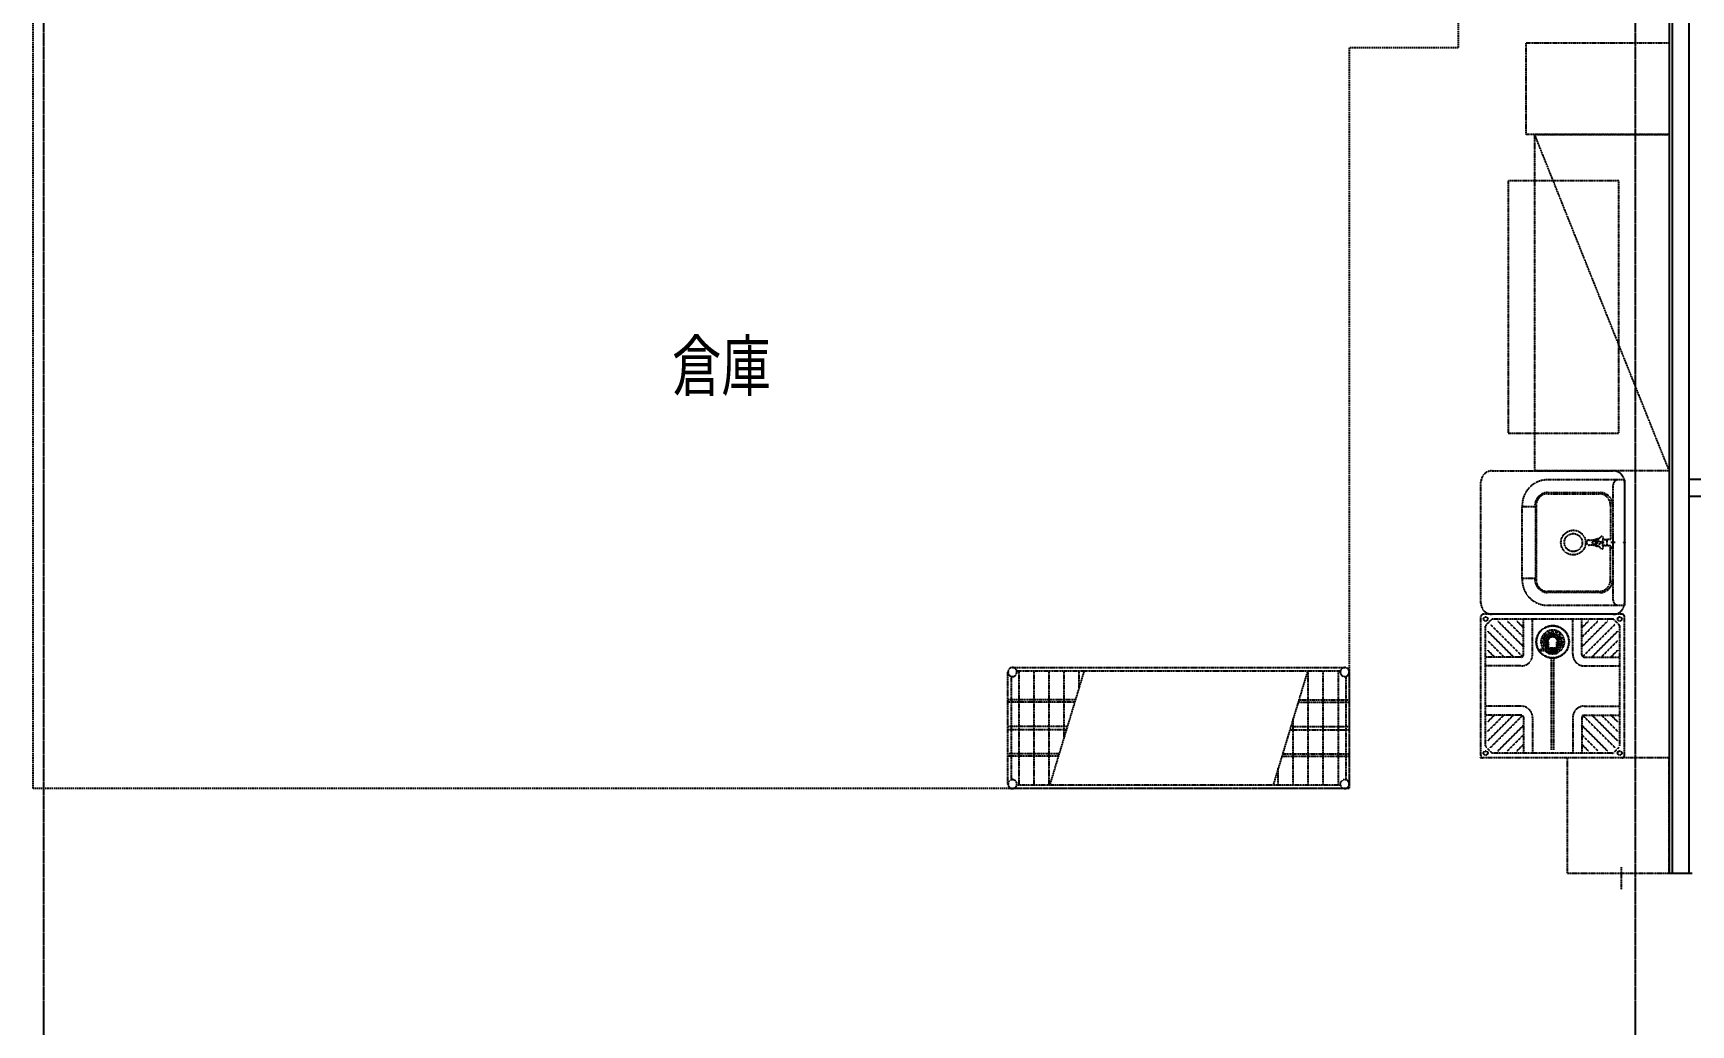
# Model space of a CAD drawing. Header units: millimetres. Extents: x 0 to 181737, y 0 to 59400.
# Drawn here: x 114652 to 122046, y 21049 to 25472 of the extents above; entities that cross this region are included whole.
import ezdxf
from ezdxf.enums import TextEntityAlignment as Align

# ---------------------------------------------------------------- set-up
doc = ezdxf.new("R2010")
doc.units = ezdxf.units.MM
doc.header["$LTSCALE"] = 0.2
for name, pattern in [('CENTER', [50.8, 31.75, -6.35, 6.35, -6.35]), ('HIDDEN', [9.525, 6.35, -3.175]), ('HIDDEN2', [0.1875, 0.125, -0.0625])]:
    doc.linetypes.add(name, pattern=pattern)
for name, color, linetype in [('A_室名', 8, 'Continuous'), ('A_建築', 8, 'Continuous'), ('A_建築（什器）', 8, 'Continuous'), ('A_建築（軽鉄下地）', 8, 'Continuous')]:
    doc.layers.add(name, color=color, linetype=linetype)
doc.layers.add('A_通芯', color=8, linetype='CENTER', plot=False)
doc.styles.add('MUSER', font='SIMPLEX.shx', dxfattribs={"height": 300, "bigfont": 'BIGFONT.shx'})
doc.styles.get("Standard").update_dxf_attribs({"font": 'simplex.shx', "width": 0.8, "bigfont": 'extfont2.shx'})

msp = doc.modelspace()

# ---------------------------------------------------------------- linework, layer by layer
at = {"layer": 'A_建築'}
for p, q in [((121950, 28572.5), (121950, 21725)), ((121950, 21725), (122052.5, 21725))]:
    msp.add_line(p, q, dxfattribs=at)
at = {"layer": 'A_建築', "linetype": 'HIDDEN', "ltscale": 5}
msp.add_lwpolyline([(114652.49, 25791.31), (118662.5, 25791.31), (118662.5, 27472.64), (121008.5, 27472.64), (121008.5, 25406.36), (120522.5, 25406.36), (120522.5, 22102.36), (114652.49, 22102.36)], close=True, dxfattribs=at)
at = {"layer": 'A_建築（什器）', "color": 8, "linetype": 'HIDDEN2', "ltscale": 50}
for p, q in [((121950, 23520), (121350, 25020)), ((121160, 23520), (121700, 23520)), ((121110, 22930), (121110, 23470)), ((121750, 23480), (121408, 23480)), ((121699, 23455.03), (121699, 22945)), ((121750, 23480), (121750, 22920)), ((121750, 23470), (121750, 22930)), ((121294, 23366), (121294, 23360)), ((121351, 23366), (121351, 23360)), ((121356, 23366), (121356, 23200)), ((121408, 23423), (121641, 23423)), ((121408, 23418), (121636, 23418)), ((121688, 23366), (121688, 23215.23)), ((121291.99, 23360), (121291.99, 23040)), ((121353.83, 23360), (121291.99, 23360)), ((121353.83, 23360), (121353.83, 23040)), ((121628.98, 23217.5), (121636.62, 23217.5)), ((121645.31, 23225.95), (121634.92, 23215.85)), ((121655.31, 23220.17), (121651.75, 23206.13)), ((121690.08, 23218.16), (121689.95, 23217.67)), ((121698, 23225), (121699, 23225)), ((121699, 23225), (121699, 23175)), ((121356, 23200), (121356, 23034)), ((121610.36, 23205.77), (121624.3, 23209.71)), ((121610.36, 23194.22), (121624.3, 23190.28)), ((121629.07, 23207.07), (121614.93, 23192.93)), ((121614.93, 23207.07), (121629.07, 23192.93)), ((121622.03, 23209.07), (121625.85, 23215.69)), ((121625.85, 23184.3), (121622.03, 23190.92)), ((121636.62, 23182.5), (121628.98, 23182.5)), ((121645.31, 23174.05), (121634.92, 23184.15)), ((121655.31, 23179.81), (121651.76, 23193.86)), ((121652.34, 23208.43), (121656.16, 23201.8)), ((121656.16, 23198.19), (121652.34, 23191.57)), ((121662.37, 23213.05), (121671, 23213.05)), ((121662.37, 23186.95), (121671, 23186.95)), ((121671, 23213.75), (121671, 23186.25)), ((121672, 23214.75), (121686.1, 23214.75)), ((121686.1, 23185.25), (121672, 23185.25)), ((121688, 23034), (121688, 23184.77)), ((121709, 23200), (121689, 23200)), ((121689.95, 23182.33), (121690.08, 23181.84)), ((121698, 23175), (121699, 23175)), ((121699, 23210), (121699, 23190)), ((121354, 23040), (121291.99, 23040)), ((121294, 23040), (121294, 23034)), ((121351, 23040), (121351, 23034)), ((121636, 22982), (121408, 22982)), ((121641, 22977), (121408, 22977)), ((121110, 22250), (121110, 22870)), ((121740, 22880), (121120, 22880)), ((121740, 22880), (121120, 22880)), ((121133.34, 22832.63), (121157.37, 22856.66)), ((121700, 22880), (121160, 22880)), ((121696.98, 22859), (121163.02, 22859)), ((121185.46, 22849.79), (121300, 22735.25)), ((121227.89, 22849.79), (121300, 22777.68)), ((121270.31, 22849.79), (121300, 22820.11)), ((121300, 22699.5), (121300, 22859)), ((121340.08, 22700), (121340.08, 22856.57)), ((121750, 22920), (121408, 22920)), ((121519.92, 22700), (121519.92, 22856.57)), ((121560, 22699.5), (121560, 22859)), ((121674.54, 22849.79), (121560, 22735.25)), ((121632.11, 22849.79), (121560, 22777.68)), ((121589.69, 22849.79), (121560, 22820.11)), ((121702.63, 22856.66), (121726.66, 22832.63)), ((121702.63, 22856.66), (121726.66, 22832.63)), ((121750, 22250), (121750, 22870)), ((121131, 22293.02), (121131, 22826.98)), ((121140.21, 22804.54), (121255.25, 22689.5)), ((121150.8, 22836.37), (121295.87, 22691.3)), ((121403.78, 22757.78), (121392.77, 22775.91)), ((121403.2, 22766.96), (121395.18, 22786.6)), ((121406.08, 22767.75), (121402.84, 22788.72)), ((121409.05, 22776.45), (121409.16, 22797.67)), ((121412.01, 22776.09), (121417.05, 22796.7)), ((121418.09, 22782.99), (121426.31, 22802.55)), ((121433.23, 22798.64), (121420.69, 22781.52)), ((121444.02, 22800.49), (121428.94, 22785.57)), ((121430.78, 22783.22), (121448.91, 22794.23)), ((121439.96, 22783.8), (121459.6, 22791.82)), ((121440.75, 22780.92), (121461.72, 22784.16)), ((121449.09, 22774.99), (121469.7, 22769.95)), ((121449.45, 22777.95), (121470.67, 22777.84)), ((121709.2, 22836.37), (121564.13, 22691.3)), ((121719.79, 22804.54), (121604.75, 22689.5)), ((121729, 22293.02), (121729, 22826.98)), ((121140.21, 22762.11), (121212.82, 22689.5)), ((121140.21, 22719.69), (121170.39, 22689.5)), ((121373, 22719.48), (121373, 22720.54)), ((121404, 22723.54), (121376, 22723.54)), ((121404, 22716.65), (121376, 22716.65)), ((121404, 22716.48), (121376, 22716.48)), ((121404.01, 22745.09), (121384.45, 22753.31)), ((121386.51, 22771.02), (121401.43, 22755.94)), ((121388.36, 22760.23), (121405.48, 22747.69)), ((121410.55, 22736.05), (121389.33, 22736.16)), ((121410.91, 22739.01), (121390.3, 22744.05)), ((121411, 22731.8), (121398.28, 22729.84)), ((121404, 22713.32), (121404, 22726.53)), ((121411, 22726.53), (121404, 22726.53)), ((121411, 22714.71), (121404, 22714.71)), ((121410, 22713.32), (121404, 22713.32)), ((121410, 22713.18), (121410, 22713.32)), ((121410, 22713.18), (121410.06, 22712.9)), ((121410.1, 22711.06), (121410, 22710.71)), ((121410, 22707.76), (121410, 22710.71)), ((121410.1, 22708.1), (121410, 22707.76)), ((121410, 22707.76), (121410.1, 22707.42)), ((121410.06, 22712.9), (121410.25, 22712.62)), ((121410.38, 22711.39), (121410.1, 22711.06)), ((121410.38, 22708.44), (121410.1, 22708.1)), ((121410.1, 22707.42), (121410.38, 22707.08)), ((121410.25, 22712.62), (121410.56, 22712.35)), ((121411.51, 22712.04), (121410.38, 22711.39)), ((121411.51, 22709.09), (121410.38, 22708.44)), ((121410.38, 22707.08), (121411.51, 22706.43)), ((121410.56, 22712.35), (121411, 22712.09)), ((121411, 22726.57), (121411, 22757)), ((121412.21, 22727.07), (121411, 22726.57)), ((121411, 22711.8), (121411, 22726.57)), ((121412.21, 22724.12), (121411, 22723.62)), ((121430, 22723.54), (121411, 22723.54)), ((121430, 22716.65), (121411, 22716.65)), ((121430, 22716.48), (121411, 22716.48)), ((121413.36, 22712.64), (121411.51, 22712.04)), ((121413.36, 22709.69), (121411.51, 22709.09)), ((121411.51, 22706.43), (121413.36, 22705.83)), ((121413.04, 22724.02), (121411.91, 22723.54)), ((121413.86, 22727.54), (121412.21, 22727.07)), ((121413.86, 22724.58), (121412.21, 22724.12)), ((121414.6, 22724.47), (121413.04, 22724.02)), ((121415.86, 22713.17), (121413.36, 22712.64)), ((121415.86, 22710.22), (121413.36, 22709.69)), ((121413.36, 22705.83), (121415.86, 22705.3)), ((121414.06, 22708.31), (121413.75, 22707.76)), ((121413.75, 22707.76), (121414.06, 22707.21)), ((121418.29, 22728.3), (121413.86, 22727.54)), ((121418.29, 22725.35), (121413.86, 22724.58)), ((121414.98, 22708.84), (121414.06, 22708.31)), ((121414.06, 22707.21), (121414.98, 22706.68)), ((121418.83, 22725.2), (121414.6, 22724.47)), ((121416.48, 22709.33), (121414.98, 22708.84)), ((121414.98, 22706.68), (121416.48, 22706.19)), ((121422.35, 22713.92), (121415.86, 22713.17)), ((121422.35, 22710.97), (121415.86, 22710.22)), ((121415.86, 22705.3), (121422.35, 22704.55)), ((121418.51, 22709.76), (121416.48, 22709.33)), ((121416.48, 22706.19), (121418.51, 22705.76)), ((121423.85, 22728.79), (121418.29, 22728.3)), ((121423.85, 22725.84), (121418.29, 22725.35)), ((121423.79, 22710.37), (121418.51, 22709.76)), ((121418.51, 22705.76), (121423.79, 22705.15)), ((121424.12, 22725.67), (121418.83, 22725.2)), ((121430, 22714.19), (121422.35, 22713.92)), ((121430, 22711.23), (121422.35, 22710.97)), ((121422.35, 22704.55), (121430, 22704.29)), ((121430, 22710.58), (121423.79, 22710.37)), ((121423.79, 22705.15), (121430, 22704.94)), ((121430, 22728.96), (121423.85, 22728.79)), ((121430, 22726), (121423.85, 22725.84)), ((121430, 22725.83), (121424.12, 22725.67)), ((121437.65, 22728.7), (121430, 22728.96)), ((121437.65, 22725.74), (121430, 22726)), ((121437.27, 22725.58), (121430, 22725.83)), ((121437.65, 22723.28), (121430, 22723.54)), ((121437.65, 22716.39), (121430, 22716.65)), ((121437.27, 22716.23), (121430, 22716.48)), ((121437.65, 22713.92), (121430, 22714.19)), ((121437.65, 22710.97), (121430, 22711.23)), ((121436.21, 22710.37), (121430, 22710.58)), ((121430, 22704.94), (121436.21, 22705.15)), ((121430, 22704.29), (121437.65, 22704.55)), ((121441.49, 22709.76), (121436.21, 22710.37)), ((121436.21, 22705.15), (121441.49, 22705.76)), ((121443.44, 22724.86), (121437.27, 22725.58)), ((121443.44, 22715.51), (121437.27, 22716.23)), ((121444.14, 22727.94), (121437.65, 22728.7)), ((121444.14, 22724.99), (121437.65, 22725.74)), ((121444.14, 22722.53), (121437.65, 22723.28)), ((121444.14, 22715.63), (121437.65, 22716.39)), ((121444.14, 22713.17), (121437.65, 22713.92)), ((121444.14, 22710.22), (121437.65, 22710.97)), ((121437.65, 22704.55), (121444.14, 22705.3)), ((121443.52, 22709.33), (121441.49, 22709.76)), ((121441.49, 22705.76), (121443.52, 22706.19)), ((121445.8, 22724.36), (121443.44, 22724.86)), ((121445.8, 22715.01), (121443.44, 22715.51)), ((121445.02, 22708.84), (121443.52, 22709.33)), ((121443.52, 22706.19), (121445.02, 22706.68)), ((121446.64, 22727.41), (121444.14, 22727.94)), ((121446.64, 22724.46), (121444.14, 22724.99)), ((121446.64, 22722), (121444.14, 22722.53)), ((121446.64, 22715.1), (121444.14, 22715.63)), ((121446.64, 22712.64), (121444.14, 22713.17)), ((121446.64, 22709.69), (121444.14, 22710.22)), ((121444.14, 22705.3), (121446.64, 22705.83)), ((121445.94, 22708.31), (121445.02, 22708.84)), ((121445.02, 22706.68), (121445.94, 22707.21)), ((121447.56, 22723.79), (121445.8, 22724.36)), ((121447.56, 22714.44), (121445.8, 22715.01)), ((121446.25, 22707.76), (121445.94, 22708.31)), ((121445.94, 22707.21), (121446.25, 22707.76)), ((121448.49, 22726.81), (121446.64, 22727.41)), ((121448.49, 22723.86), (121446.64, 22724.46)), ((121448.49, 22721.4), (121446.64, 22722)), ((121448.49, 22714.5), (121446.64, 22715.1)), ((121448.49, 22712.04), (121446.64, 22712.64)), ((121448.49, 22709.09), (121446.64, 22709.69)), ((121446.64, 22705.83), (121448.49, 22706.43)), ((121448.64, 22723.18), (121447.56, 22723.79)), ((121448.64, 22713.82), (121447.56, 22714.44)), ((121449.62, 22726.16), (121448.49, 22726.81)), ((121449.62, 22723.21), (121448.49, 22723.86)), ((121449.62, 22720.75), (121448.49, 22721.4)), ((121449.62, 22713.85), (121448.49, 22714.5)), ((121449.62, 22711.39), (121448.49, 22712.04)), ((121449.62, 22708.44), (121448.49, 22709.09)), ((121448.49, 22706.43), (121449.62, 22707.08)), ((121449, 22722.53), (121448.64, 22723.18)), ((121449, 22713.18), (121448.64, 22713.82)), ((121449, 22726.57), (121449, 22757)), ((121449, 22721.16), (121449, 22722.53)), ((121449, 22721.44), (121449.44, 22721.71)), ((121449, 22711.8), (121449, 22713.18)), ((121449, 22712.09), (121449.44, 22712.35)), ((121449.44, 22721.71), (121449.75, 22721.98)), ((121449.44, 22712.35), (121449.75, 22712.62)), ((121449.9, 22725.83), (121449.62, 22726.16)), ((121449.9, 22722.87), (121449.62, 22723.21)), ((121449.9, 22720.41), (121449.62, 22720.75)), ((121449.9, 22713.52), (121449.62, 22713.85)), ((121449.9, 22711.06), (121449.62, 22711.39)), ((121449.9, 22708.1), (121449.62, 22708.44)), ((121449.62, 22707.08), (121449.9, 22707.42)), ((121449.75, 22721.98), (121449.94, 22722.25)), ((121449.75, 22712.62), (121449.94, 22712.9)), ((121450, 22725.49), (121449.9, 22725.83)), ((121450, 22722.53), (121449.9, 22722.87)), ((121450, 22720.07), (121449.9, 22720.41)), ((121450, 22713.18), (121449.9, 22713.52)), ((121450, 22710.71), (121449.9, 22711.06)), ((121450, 22707.76), (121449.9, 22708.1)), ((121449.9, 22707.42), (121450, 22707.76)), ((121449.94, 22722.25), (121450, 22722.53)), ((121449.94, 22712.9), (121450, 22713.18)), ((121450, 22722.53), (121450, 22725.49)), ((121450, 22713.18), (121450, 22720.07)), ((121450, 22707.76), (121450, 22710.71)), ((121450.95, 22737.55), (121450.84, 22716.33)), ((121453.92, 22746.25), (121457.16, 22725.28)), ((121471.64, 22753.77), (121454.52, 22766.31)), ((121455.99, 22768.91), (121475.55, 22760.69)), ((121456.22, 22756.22), (121467.23, 22738.09)), ((121456.8, 22747.04), (121464.82, 22727.4)), ((121473.49, 22742.98), (121458.57, 22758.06)), ((121719.79, 22762.11), (121647.18, 22689.5)), ((121719.79, 22719.69), (121689.61, 22689.5)), ((119020.5, 22642.36), (120505.5, 22642.36)), ((119039.86, 22627.36), (120483.13, 22627.36)), ((119049, 22627.36), (119049, 22117.36)), ((119116, 22627.36), (119116, 22117.36)), ((119183, 22627.36), (119183, 22117.36)), ((119339.94, 22627.36), (119186.06, 22117.36)), ((119250, 22627.36), (119250, 22329.28)), ((119317, 22627.36), (119317, 22551.33)), ((120336.94, 22627.36), (120183.06, 22117.36)), ((120340, 22117.36), (120340, 22627.36)), ((120407, 22117.36), (120407, 22627.36)), ((120474, 22117.36), (120474, 22627.36)), ((121290, 22689.5), (121131, 22689.5)), ((121290, 22649.92), (121131, 22649.92)), ((121425, 22275), (121425, 22677.91)), ((121435, 22275), (121435, 22677.91)), ((121570, 22689.5), (121729, 22689.5)), ((121570, 22649.92), (121729, 22649.92)), ((119000.5, 22122.36, 10), (119000.5, 22622.36, 10)), ((119015.5, 22141.73), (119015.5, 22603)), ((120507.5, 22603), (120507.5, 22141.73)), ((120522.5, 22622.36, 10), (120522.5, 22122.36, 10)), ((119300.86, 22497.86), (119000.5, 22497.86)), ((119297.85, 22487.86), (119000.5, 22487.86)), ((120294.85, 22487.86), (120522.5, 22487.86)), ((120297.86, 22497.86), (120522.5, 22497.86)), ((120273, 22117.36), (120273, 22415.45)), ((121290, 22470.08), (121131, 22470.08)), ((121290, 22430.5), (121131, 22430.5)), ((121140.21, 22400.31), (121170.39, 22430.5)), ((121140.21, 22357.89), (121212.82, 22430.5)), ((121140.21, 22315.46), (121255.25, 22430.5)), ((121150.8, 22283.63), (121295.87, 22428.7)), ((121300, 22420.5), (121300, 22261)), ((121340.08, 22420), (121340.08, 22263.43)), ((121519.92, 22420), (121519.92, 22263.43)), ((121560, 22420.5), (121560, 22261)), ((121709.2, 22283.63), (121564.13, 22428.7)), ((121570, 22470.08), (121729, 22470.08)), ((121570, 22430.5), (121729, 22430.5)), ((121719.79, 22315.46), (121604.75, 22430.5)), ((121719.79, 22357.89), (121647.18, 22430.5)), ((121719.79, 22400.31), (121689.61, 22430.5)), ((119265.26, 22379.86), (119000.5, 22379.86)), ((119260.73, 22364.86), (119000.5, 22364.86)), ((120257.73, 22364.86), (120522.5, 22364.86)), ((120262.26, 22379.86), (120522.5, 22379.86)), ((121185.46, 22270.21), (121300, 22384.75)), ((121227.89, 22270.21), (121300, 22342.32)), ((121674.54, 22270.21), (121560, 22384.75)), ((121632.11, 22270.21), (121560, 22342.32)), ((119228.15, 22256.86), (119000.5, 22256.86)), ((120225.15, 22256.86), (120522.5, 22256.86)), ((121133.34, 22287.37), (121157.37, 22263.34)), ((121696.98, 22261), (121163.02, 22261)), ((121270.31, 22270.21), (121300, 22299.89)), ((121589.69, 22270.21), (121560, 22299.89)), ((121702.63, 22263.34), (121726.66, 22287.37)), ((119225.13, 22246.86), (119000.5, 22246.86)), ((120206, 22117.36), (120206, 22193.39)), ((120222.13, 22246.86), (120522.5, 22246.86)), ((121740, 22240), (121120, 22240)), ((120483.13, 22117.36), (119039.86, 22117.36)), ((120505.5, 22102.36), (119020.5, 22102.36)), ((121735, 21752.36), (121735, 21652.36))]:
    msp.add_line(p, q, dxfattribs=at)
for points in [[(121312, 25429), (121950, 25429), (121950, 25020), (121312, 25020)], [(121950, 25020), (121950, 23520), (121350, 23520), (121350, 25020)], [(121232.1, 24813.39), (121232.1, 23687.39), (121725.1, 23687.39), (121725.1, 24813.39)], [(121950, 22240), (121495, 22240), (121495, 21725), (121950, 21725)]]:
    msp.add_lwpolyline(points, close=True, dxfattribs=at)
for centre, radius in [((121522, 23200), 55), ((121522, 23200), 40), ((121637, 23200), 7), ((121750, 23200), 2), ((121131, 22859), 9.25), ((121729, 22859), 9.25), ((121430, 22757), 73), ((121430, 22757), 71.5), ((121131, 22261), 9.25), ((121729, 22261), 9.25), ((121110, 22240), 2), ((121110, 22240), 2)]:
    msp.add_circle(centre, radius, dxfattribs=at)
for centre, radius, start, end in [((121160, 23470), 50, 90, 180), ((121700, 23470), 50, 0, 90), ((121408, 23366), 114, 90, 180), ((121724, 23455), 25, 90, 180), ((121408, 23366), 57, 90, 180), ((121408, 23366), 52, 90, 180), ((121636, 23366), 52, 0, 90), ((121641, 23366), 57, 359.9637, 90), ((121637, 23200), 19.25, 114.62, 125.38), ((121649.5, 23221.65), 6, 345.8066, 134.195), ((121686.1, 23218.75), 4, 270, 344.3572), ((121698, 23217), 8, 90, 171.676), ((121592.1, 23200), 11.3, 159.329, 200.671), ((121592.06, 23200.02), 11.25, 131.701, 159.34), ((121592.06, 23199.98), 11.25, 200.66, 228.299), ((121592.01, 23200.07), 11.19, 110.873, 131.685), ((121592.01, 23199.93), 11.19, 228.315, 249.127), ((121592, 23200.1), 11.14, 90, 110.868), ((121592, 23199.89), 11.14, 249.132, 270), ((121596.05, 23316.17), 105, 267.788, 284.8281), ((121596.05, 23083.83), 105, 75.172, 92.212), ((121612, 23200), 6, 105.806, 254.194), ((121637, 23238.5), 55, 255.15, 258.073), ((121637, 23161.5), 55, 101.927, 104.828), ((121617.5, 23233.77), 25, 285.8051, 314.1944), ((121617.5, 23166.22), 25, 45.806, 74.195), ((121637, 23200), 19.25, 234.62, 245.38), ((121649.5, 23178.35), 6, 225.805, 14.193), ((121676, 23200), 25, 165.806, 194.194), ((121662.37, 23253.05), 40, 257.547, 270), ((121662.37, 23146.95), 40, 90, 102.451), ((121637, 23200), 19.25, 354.6199, 5.3802), ((121672, 23213.75), 1, 90, 180), ((121672, 23186.25), 1, 180, 270), ((121686.1, 23181.25), 4, 15.643, 90), ((121698, 23183), 8, 188.324, 270), ((121734, 23200), 16.5, 345.8585, 14.141), ((121408, 23034), 114, 180, 270), ((121408, 23034), 57, 180, 270), ((121408, 23034), 52, 180, 270), ((121636, 23034), 52, 270, 0), ((121641, 23034), 57, 270, 0.0363), ((121160, 22930), 50, 180, 270), ((121724, 22945), 25, 180, 270), ((121700, 22930), 50, 270, 0), ((121120, 22870), 10, 90, 180), ((121163.02, 22851), 8, 90, 135), ((121696.98, 22851), 8, 45, 90), ((121740, 22870), 10, 0, 90), ((121139, 22826.98), 8, 135, 180), ((121430, 22757), 52.5, 90, 219.589422), ((121389.35, 22773.84), 4, 31.270383, 224.709992), ((121398.89, 22788.11), 4, 8.770383, 202.209992), ((121430, 22757), 25, 90, 220.535802), ((121430, 22757), 22, 90, 210.272641), ((121410.55, 22776.45), 1.5, 179.709992, 346.270383), ((121413.16, 22797.65), 4, 346.270383, 179.709992), ((121419.48, 22782.41), 1.5, 157.209992, 323.770383), ((121430, 22801), 4, 323.770383, 157.209992), ((121430, 22784.5), 1.5, 134.709992, 301.270383), ((121430, 22757), 52.5, 292.392688, 90), ((121430, 22757), 25, 319.464198, 90), ((121430, 22757), 22, 329.727359, 90), ((121440.52, 22782.41), 1.5, 112.209992, 278.770383), ((121446.84, 22797.65), 4, 301.270383, 134.709992), ((121449.45, 22776.45), 1.5, 89.709992, 256.270383), ((121461.11, 22788.11), 4, 278.770383, 112.209992), ((121470.65, 22773.84), 4, 256.270383, 89.709992), ((121721, 22826.98), 8, 0, 45), ((121290, 22700), 50.08, 269.99957, 0.00043), ((121290, 22699.5), 10, 270, 0), ((121376, 22720.54), 3, 90, 180), ((121376, 22719.65), 3, 180, 270), ((121376, 22719.48), 3, 180, 270), ((121386, 22757), 4, 53.770383, 247.209992), ((121389.35, 22740.16), 4, 76.270383, 269.709992), ((121398.89, 22725.89), 4, 98.770383, 215.884139), ((121430, 22757), 52.5, 230.52515, 247.607312), ((121402.5, 22757), 1.5, 224.709992, 31.270383), ((121404.59, 22767.52), 1.5, 202.209992, 8.770383), ((121404.59, 22746.48), 1.5, 247.209992, 53.770383), ((121410.55, 22737.55), 1.5, 269.709992, 287.274964), ((121410.55, 22737.55), 1.5, 72.725036, 76.270383), ((121449.45, 22737.55), 1.5, 359.709992, 107.274964), ((121446.84, 22716.35), 4, 322.230601, 359.709992), ((121455.41, 22767.52), 1.5, 67.209992, 233.770383), ((121455.41, 22746.48), 1.5, 22.209992, 188.770383), ((121457.5, 22757), 1.5, 44.709992, 211.270383), ((121461.11, 22725.89), 4, 188.770383, 22.209992), ((121470.65, 22740.16), 4, 211.270383, 44.709992), ((121474, 22757), 4, 233.770383, 67.209992), ((121570, 22700), 50.08, 179.99957, 270.00043), ((121570, 22699.5), 10, 180, 270), ((119020.5, 22622.36, 10), 20, 180, 90), ((119020.5, 22622.36, 10), 20, 90, 180), ((120502.5, 22622.36, 10), 20, 90, 0), ((120502.5, 22622.36, 10), 20, 0, 90), ((121418, 22677.91), 7, 0, 81.373073), ((121442, 22677.91), 7, 98.626927, 180), ((121290, 22420), 50.08, 359.99957, 90.00043), ((121290, 22420.5), 10, 0, 90), ((121570, 22420), 50.08, 89.99957, 180.00043), ((121570, 22420.5), 10, 90, 180), ((121139, 22293.02), 8, 180, 225), ((121163.02, 22269), 8, 225, 270), ((121696.98, 22269), 8, 270, 315), ((121120, 22250), 10, 180, 270), ((121740, 22250), 10, 270, 0), ((121740, 22250), 10, 270, 0), ((119020.5, 22122.36, 10), 20, 270, 180), ((119020.5, 22122.36, 10), 20, 180, 270), ((120502.5, 22122.36, 10), 20, 0, 270), ((120502.5, 22122.36, 10), 20, 270, 0)]:
    msp.add_arc(centre, radius, start, end, dxfattribs=at)
at = {"layer": 'A_建築（軽鉄下地）', "color": 8, "ltscale": 50}
for p, q in [((121962.5, 28572.5), (121962.5, 21725)), ((122037.5, 28572.5), (122037.5, 21725)), ((122037.5, 23482.5), (122152.5, 23482.5)), ((122037.5, 23407.5), (122152.5, 23407.5))]:
    msp.add_line(p, q, dxfattribs=at)
at = {"layer": 'A_通芯', "color": 8}
for points in [[(114700, 14565.35), (114700, 46450.31)], [(121800, 14565.35), (121800, 46450.31)]]:
    msp.add_lwpolyline(points, dxfattribs=at)

# ---------------------------------------------------------------- texts
at = {"layer": 'A_室名', "width": 0.8}
msp.add_text('倉庫', height=250, dxfattribs=at).set_placement((117502.24, 24104.17), align=Align.TOP_LEFT)
at = {"layer": 'A_建築（什器）', "color": 8, "linetype": 'HIDDEN2', "ltscale": 50, "style": 'MUSER', "flags": 3}
msp.add_attdef('CODE', (121962.5, 22217.36), 'AC4518SS', height=0.01, rotation=180, dxfattribs=at)

doc.saveas('drawing.dxf')
